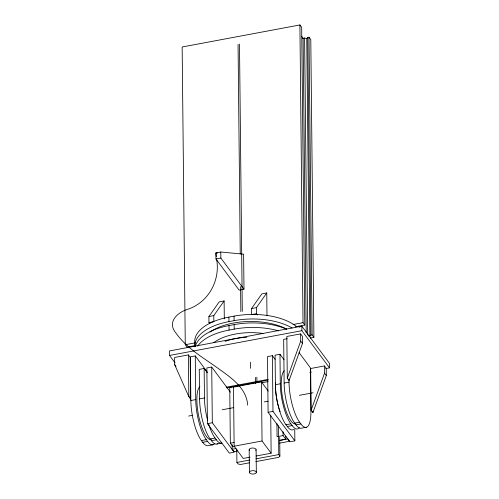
<?xml version="1.0" encoding="UTF-8"?>
<svg xmlns="http://www.w3.org/2000/svg" width="499" height="499" viewBox="0 0 499 499"><rect width="100%" height="100%" fill="white"/><g stroke="black" fill="none" stroke-linecap="round" stroke-linejoin="round"><path stroke-width="0.75" d="M287.281 378.223L300.71 341.091L300.635 333.887L286.844 336.463L287.281 378.223L289.058 380.618L302.488 343.48L302.413 336.276L300.635 333.887M311.102 410.278L324.531 373.14L324.456 365.935L310.665 368.518L311.102 410.278L312.879 412.667L326.309 375.535L326.234 368.331L324.456 365.935M209.892 323.814L208.969 322.572L208.906 316.528L219.229 301.851L224.113 300.941L224.301 318.836M208.969 322.572L213.853 321.655L213.79 315.611L224.113 300.941M257.415 314.919L256.486 313.678L251.602 314.595L251.54 308.55L261.863 293.874L266.753 292.963L266.984 315.53M256.486 313.678L256.424 307.634L266.753 292.963M279.708 437.392L279.902 456.098L278.76 457.321L255.794 461.619M308.451 335.908L309.885 336.226L306.766 38.504L307.777 37.437L309.012 37.207L310.79 39.596L313.908 337.318L310.079 338.035M309.885 336.226L310.896 335.16L312.131 334.929L313.908 337.318M295.414 326.82L304.802 325.061L301.683 27.345L299.905 24.95L182.154 46.987L185.272 344.709L187.05 347.098L195.04 345.601M302.35 38.454L304.615 38.03L306.766 38.504M220.783 252.014L215.899 252.924L215.961 258.969L239.102 290.1L243.986 289.189L243.618 254.172L220.783 252.014L220.845 258.052L243.986 289.189M215.961 258.969L220.845 258.052M208.906 316.528L213.79 315.611M251.54 308.55L256.424 307.634M195.059 344.441A51.996 25.605 -0.6 0 1 228.916 317.096L234.056 316.129A51.996 25.605 -0.6 0 1 296.649 326.708M194.76 346.493A51.996 25.605 -0.6 0 1 228.96 321.618L234.106 320.657A51.996 25.605 -0.6 0 1 292.096 328.024M195.215 346.63A51.996 25.605 -0.6 0 1 229.004 325.573L234.143 324.612A51.996 25.605 -0.6 0 1 286.507 329.134M197.691 346.038A51.996 25.605 -0.6 0 1 229.047 330.101L234.193 329.134A51.996 25.605 -0.6 0 1 278.698 330.881M185.272 344.709L195.215 342.844M293.081 324.531L303.024 322.672L304.802 325.061M325.697 368.593L329.521 367.875L329.471 363.353L301.833 326.165L169.479 350.934L169.529 355.456L175.055 362.898M169.529 355.456L301.883 330.694L329.521 367.875M188.397 354.889L174.613 357.465L174.687 364.675L188.834 396.649L190.612 399.038L190.175 357.278L188.397 354.889L188.834 396.649M207.122 371.88L195.271 355.924L190.381 356.841L190.843 400.522A30.102 8.832 79.4 0 0 201.409 440.573L202.713 442.32A30.102 8.832 79.4 0 0 208.295 445.632L213.185 444.715M287.168 338.727L283.675 339.382L284.131 383.064A30.102 8.832 79.4 0 0 294.703 423.115L296.001 424.867A30.102 8.832 79.4 0 0 301.589 428.173L306.473 427.256M207.341 372.759L204.147 368.462L199.263 369.379L199.575 398.888A30.102 8.832 79.4 0 0 210.141 438.939L211.439 440.686A30.102 8.832 79.4 0 0 217.87 443.561M211.732 367.046L206.848 367.956L207.428 423.67L229.315 453.117L234.206 452.206L212.312 422.753L211.732 367.046L230.426 392.202M275.13 359.374L272.398 355.693L267.508 356.604L268.094 412.317L289.981 441.765L294.865 440.854L294.747 429.246M284.081 359.798L279.976 354.271L275.092 355.188L275.398 384.698A30.102 8.832 79.4 0 0 285.971 424.749L287.268 426.502A30.102 8.832 79.4 0 0 293.699 429.371M226.24 387.205L268.319 379.334M226.764 387.891L267.907 380.194M309.817 372.348L311.339 372.067M235.771 386.351L229.752 387.48L230.338 443.187L233.064 446.861L234.567 446.58M268.244 391.085L261.426 381.916L233.507 387.137L234.131 446.206L243.219 458.438L250.005 457.165M262.006 382.745L268.1 381.604M190.843 400.522L195.727 399.612L195.271 355.924M199.575 398.888L204.459 397.977L204.147 368.462M275.398 384.698L280.288 383.787L279.976 354.271M284.131 383.064L289.021 382.153L289.046 379.072M188.641 416.047L192.458 415.336M222.23 409.76L233.682 407.621M264.214 401.907L268.032 401.19M299.331 395.333L313.073 392.763M207.428 423.67L212.312 422.753M268.094 412.317L272.978 411.401L294.865 440.854M201.409 440.573L206.293 439.656L207.596 441.409A30.102 8.832 79.4 0 0 214.795 443.53M210.141 438.939L215.025 438.022L216.329 439.775A30.102 8.832 79.4 0 0 221.918 443.081L217.028 443.998M285.971 424.749L290.855 423.832L292.158 425.585A30.102 8.832 79.4 0 0 299.356 427.705M294.703 423.115L299.587 422.198L300.891 423.95A30.102 8.832 79.4 0 0 310.908 411.6L310.447 367.919L299.051 352.581M202.713 442.32L207.596 441.409M211.439 440.686L216.329 439.775M287.268 426.502L292.158 425.585M296.001 424.867L300.891 423.95M230.338 443.187L234.1 442.488M279.789 440.38L285.808 439.257L283.076 435.583L277.064 436.712L276.926 423.557M234.131 446.206L262.044 440.985L271.132 453.211L256.043 456.036M232.129 444.64L232.172 449.281L235.977 448.57M279.334 440.455L287.698 438.889L289.476 441.284L279.59 443.137M236.994 451.108L233.95 451.676L232.172 449.281M236.769 449.175L236.906 462.423L249.849 460.003M255.937 458.862L278.779 454.589L279.902 456.098M249.668 462.76L240.481 464.482L238.029 463.939L236.906 462.423M217.421 253.068L215.899 252.924L216.31 256.679M301.745 36.458L303.118 38.311L306.205 332.914M298.907 326.165L299.824 327.4M300.71 341.091L302.488 343.48M324.531 373.14L326.309 375.535M174.687 364.675L176.022 366.466M189.67 396.905L190.612 399.038M216.56 258.931C220.533 279.958 208.844 301.833 188.522 309.024C177.607 312.125 166.523 321.949 176.041 333.201C186.189 347.454 201.477 356.723 215.593 366.553C228.954 376.271 246.512 386.881 247.685 405.182M309.012 37.207L312.131 334.929M312.867 411.12L312.879 412.667M307.777 37.437L310.896 335.16M304.615 38.03L307.721 334.972M299.905 24.95L303.024 322.672M301.833 326.165L301.883 330.694M285.777 436.157L285.808 439.257M283.039 431.716L283.076 435.583M278.479 425.747L278.779 454.589M272.398 355.693L272.978 411.401M270.732 415.124L271.132 453.211M261.426 381.916L262.044 440.985M256.873 377.163L256.929 382.596M255.426 377.431L255.494 383.644M256.093 449.693L256.33 472.335A3.462 1.703 -0.6 0 1 251.116 473.832A3.462 1.703 -0.6 0 1 251.159 470.875A3.462 1.703 -0.6 0 1 256.33 472.335M250.417 362.193L250.479 368.331M249.169 449.724L249.406 472.36M239.495 44.099L242.296 311.382M238.054 44.374L240.244 253.985M240.587 286.713L240.849 311.65M234.056 316.129L234.106 320.657M234.143 324.612L234.193 329.134M228.916 317.096L228.96 321.618M229.004 325.573L229.047 330.101M249.581 450.541A3.462 1.703 -0.6 0 1 252.538 448.008A3.462 1.703 -0.6 0 1 255.769 450.404M213.684 342.688A43.787 21.563 -0.6 0 1 263.004 333.457M225.055 341.335A43.787 21.563 -0.6 0 1 246.824 337.262M280.082 411.6A24.632 7.229 79.4 0 1 275.641 382.59M290.855 423.832A30.102 8.832 79.4 0 1 280.288 383.787M299.587 422.198A30.102 8.832 79.4 0 1 289.021 382.153M295.87 423.813A27.364 8.028 79.4 0 1 283.257 401.165A27.364 8.028 79.4 0 1 284.28 370.726M211.495 439.6A27.364 8.028 79.4 0 1 198.883 416.952A27.364 8.028 79.4 0 1 199.912 386.513M206.293 439.656A30.102 8.832 79.4 0 1 195.727 399.612M215.025 438.022A30.102 8.832 79.4 0 1 208.688 424.131M207.665 420.557A30.102 8.832 79.4 0 1 204.459 397.977M210.004 332.047A49.258 24.258 -0.6 0 1 286.563 329.047"/></g></svg>
